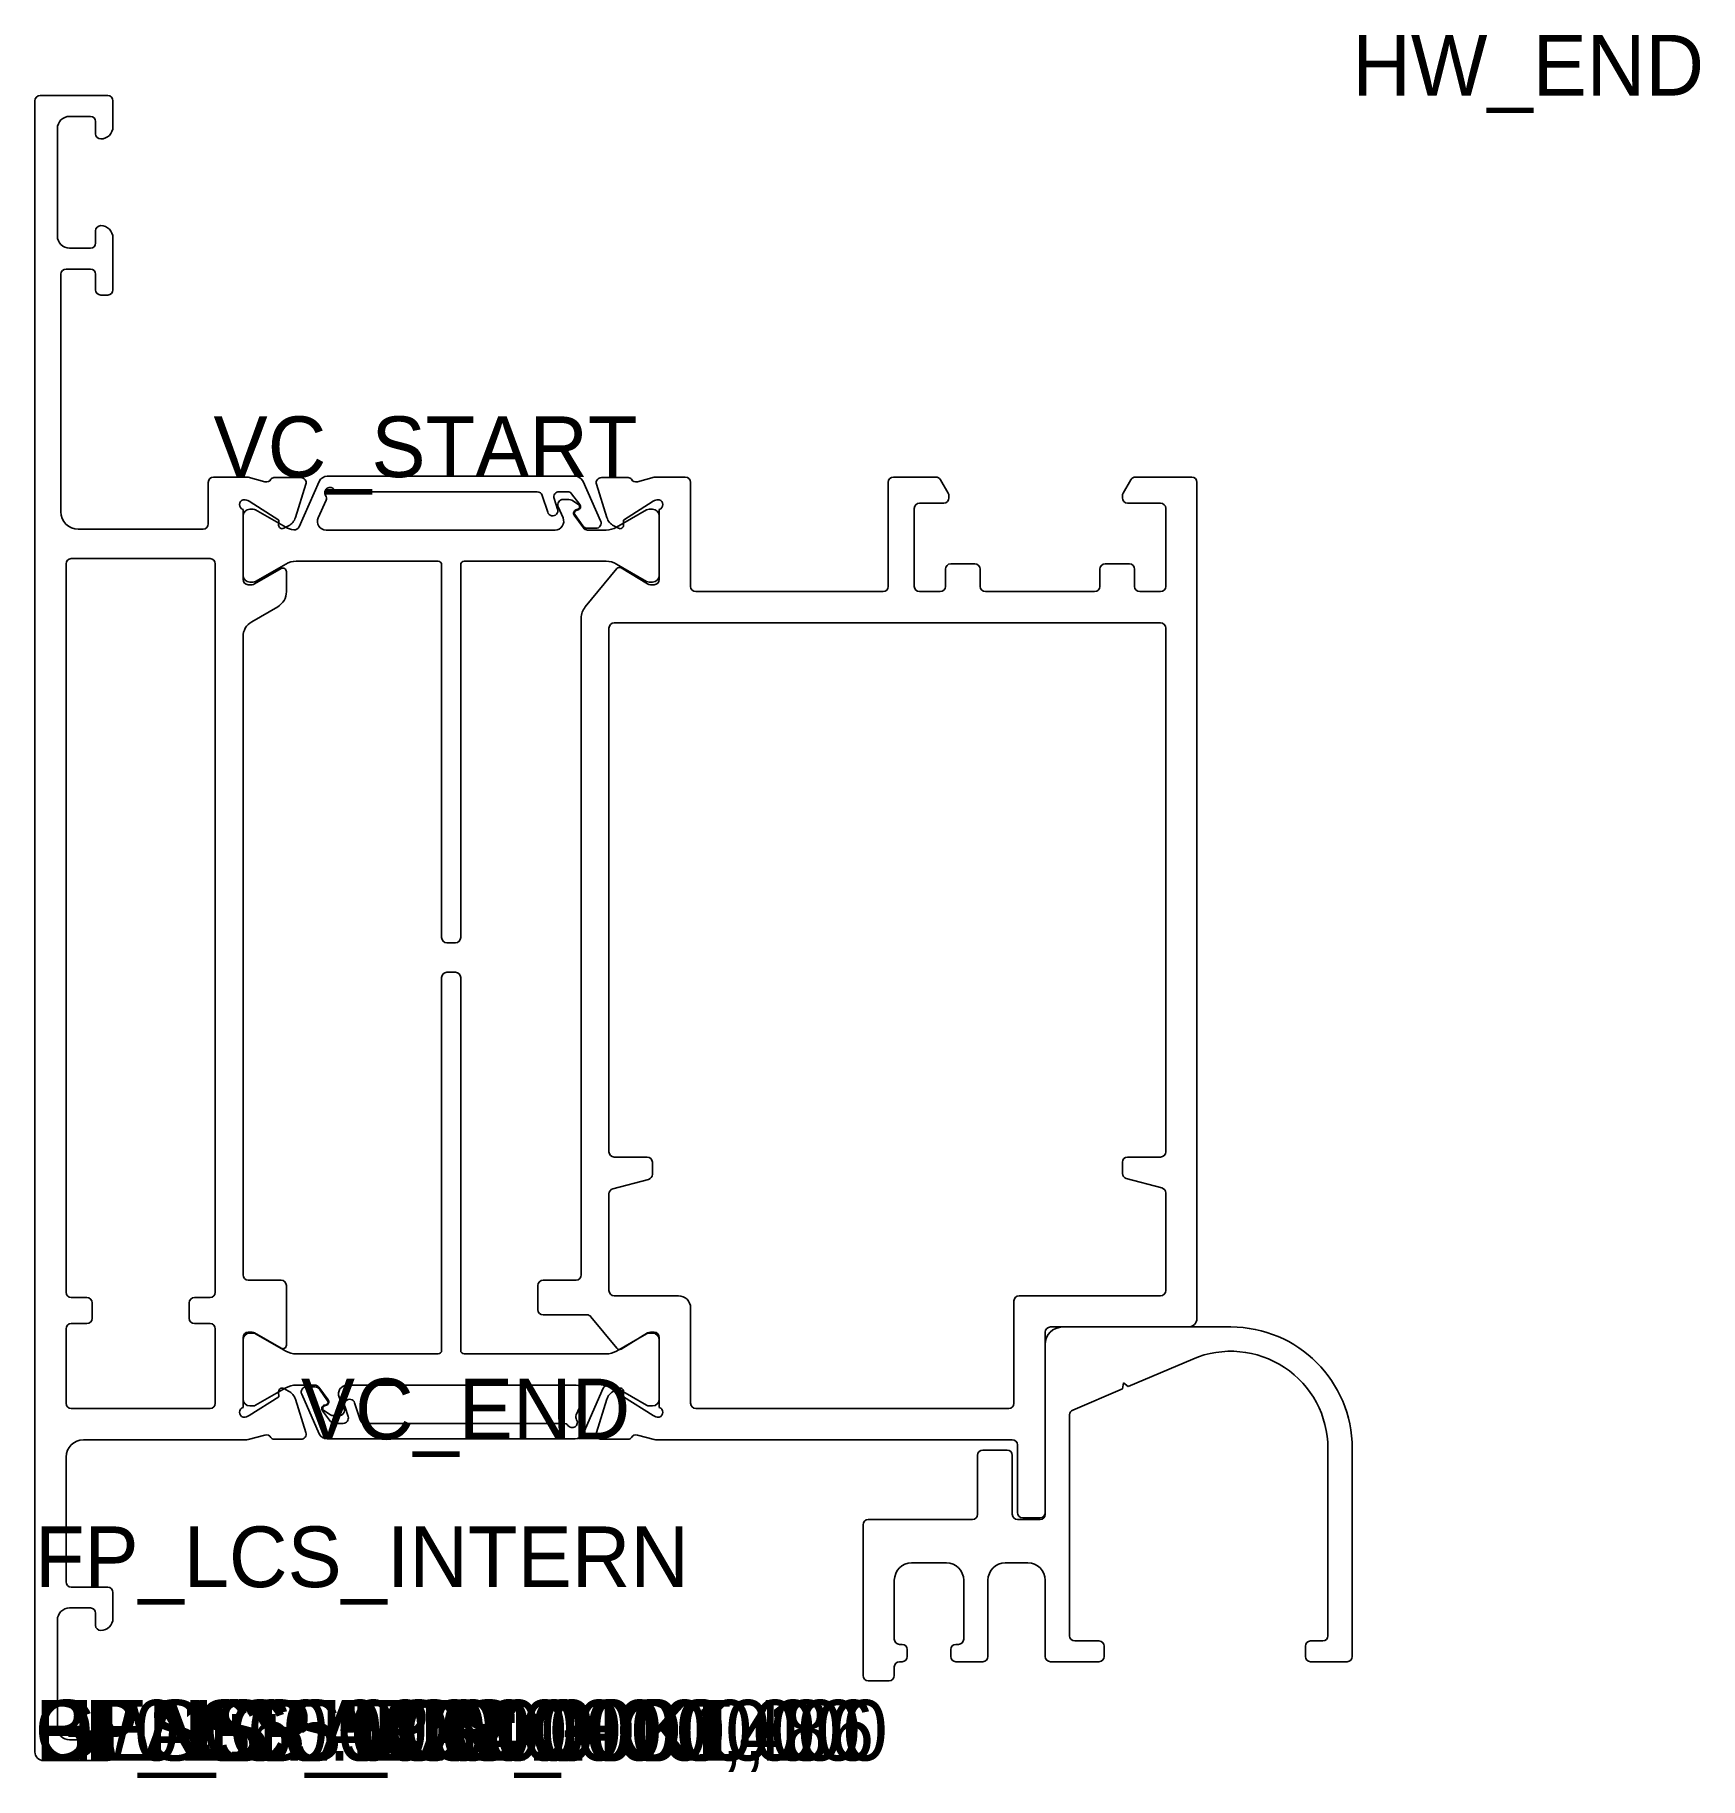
# Model space of a CAD drawing. Header units: metres. Extents: x 0 to 96, y -1 to 99.
import ezdxf

# ---------------------------------------------------------------- set-up
doc = ezdxf.new("R2010")
doc.units = ezdxf.units.M

msp = doc.modelspace()

# ---------------------------------------------------------------- linework, layer by layer
for p, q in [((0, 0.5), (0, 95.699973)), ((0.3, 95.999973), (4.2, 95.999973)), ((4.5, 95.699973), (4.5, 94.199973)), ((3.2, 94.799973), (2, 94.799973)), ((3.5, 93.799973), (3.5, 94.499973)), ((1.3, 94.099973), (1.3, 87.899973)), ((3.5, 87.499973), (3.5, 88.199973)), ((4.5, 87.799973), (4.5, 84.799973)), ((2, 87.199973), (3.2, 87.199973)), ((1.5, 85.699973), (1.5, 71.999973)), ((3.2, 85.999973), (1.8, 85.999973)), ((3.5, 84.799973), (3.5, 85.699973)), ((4.2, 84.499973), (3.8, 84.499973)), ((10, 71.299973), (10, 73.699973)), ((10.3, 73.999973), (12.222315, 73.999973)), ((12.298779, 73.990064), (12.222315, 73.999973)), ((12.298779, 73.990064), (13.260982, 73.736442)), ((13.786712, 73.975488), (15.337806, 73.975488)), ((15.624075, 73.585767), (15.022111, 71.665098)), ((16.398537, 73.753335), (15.230448, 71.129764)), ((31.145241, 74.049978), (16.855309, 74.049967)), ((32.61798, 71.471449), (31.602014, 73.753347)), ((32.978146, 71.665098), (32.376181, 73.585767)), ((32.662451, 73.975488), (34.213545, 73.975488)), ((34.739275, 73.736442), (35.701478, 73.990064)), ((35.777942, 73.999973), (35.701478, 73.990064)), ((35.777942, 73.999973), (37.500257, 73.999973)), ((37.800257, 73.699973), (37.800257, 67.698862)), ((49.200257, 67.698862), (49.200257, 73.699973)), ((49.500257, 73.999973), (51.949701, 73.999973)), ((52.209509, 73.849973), (52.660064, 73.069588)), ((62.740449, 73.069588), (63.191004, 73.849973)), ((63.450812, 73.999973), (66.700257, 73.999973)), ((67.000257, 73.699973), (67.000257, 25.499945)), ((12.038282, 72.699973), (12, 72.699973)), ((14.06789, 71.522496), (12.359793, 72.60656)), ((16.333621, 71.653174), (16.785418, 72.667927)), ((17.507993, 73.157317), (28.966179, 73.15807)), ((29.251782, 72.949952), (29.565632, 71.974467)), ((30.136507, 72.159132), (29.939624, 72.764515)), ((30.225092, 73.157298), (30.709286, 73.157014)), ((30.792388, 72.711086), (30.454455, 72.711029)), ((30.947044, 73.039737), (31.417306, 72.427384)), ((31.339522, 72.417664), (30.953907, 72.663925)), ((35.640464, 72.60656), (33.932367, 71.522496)), ((36.000257, 72.699973), (35.961975, 72.699973)), ((52.400257, 72.499973), (51.000257, 72.499973)), ((52.700257, 72.919588), (52.700257, 72.799973)), ((62.700257, 72.799973), (62.700257, 72.919588)), ((64.900257, 72.499973), (63.000257, 72.499973)), ((12, 72.134287), (12, 68.099973)), ((12.000098, 71.749806), (12.000098, 68.349806)), ((12.579712, 72.149806), (12.400098, 72.149806)), ((14.460066, 71.110579), (12.729714, 72.109613)), ((14.055793, 71.234075), (14.06789, 71.522496)), ((30.178165, 72.294257), (30.452755, 71.644437)), ((31.625596, 71.073967), (31.096846, 71.804793)), ((31.124883, 71.849914), (31.591724, 71.183253)), ((31.195151, 72.111601), (31.306587, 72.149064)), ((31.317587, 72.11444), (31.203574, 72.079302)), ((35.270837, 72.109624), (33.540484, 71.110591)), ((33.932367, 71.522496), (33.944464, 71.234075)), ((35.600453, 72.149817), (35.420839, 72.149817)), ((36.000257, 68.099973), (36.000257, 72.134287)), ((36.000453, 68.349817), (36.000453, 71.749817)), ((50.700257, 72.199973), (50.700257, 67.698862)), ((65.200257, 67.698862), (65.200257, 72.199973)), ((2.5, 70.999973), (9.7, 70.999973)), ((14.629341, 71.195379), (14.348271, 71.04845)), ((29.992187, 70.949817), (16.790394, 70.949806)), ((31.833964, 71.055356), (32.340418, 71.049449)), ((32.940478, 70.949817), (31.868653, 70.949817)), ((33.651986, 71.04845), (33.370915, 71.195379)), ((1.8, 68.999973), (1.8, 26.999973)), ((10.1, 69.299973), (2.1, 69.299973)), ((10.4, 26.999973), (10.4, 68.999973)), ((12.669615, 67.840165), (14.2, 68.723733)), ((12.729713, 67.989998), (14.460098, 68.989036)), ((14.5, 68.550528), (14.5, 67.395827)), ((15.060096, 69.149806), (23.250275, 69.149818)), ((23.450275, 68.949818), (23.450275, 47.449817)), ((24.550275, 47.449817), (24.550275, 68.949818)), ((24.750275, 69.149818), (32.940453, 69.149817)), ((31.734212, 66.518632), (33.547048, 68.729085)), ((33.540453, 68.989048), (35.270838, 67.99001)), ((33.800257, 68.773733), (35.328404, 67.843702)), ((52.500257, 67.698862), (52.500257, 68.700373)), ((52.800257, 69.000373), (54.200257, 69.000373)), ((54.500257, 68.700373), (54.500257, 67.698862)), ((61.400257, 67.698862), (61.400257, 68.700373)), ((61.700257, 69.000373), (63.100257, 69.000373)), ((63.400257, 68.700373), (63.400257, 67.698862)), ((12.3, 67.799973), (12.519615, 67.799973)), ((12.400098, 67.949806), (12.579713, 67.949806)), ((35.420838, 67.949817), (35.600453, 67.949817)), ((35.48437, 67.799973), (35.700257, 67.799973)), ((38.100257, 67.398862), (48.900257, 67.398862)), ((51.000257, 67.398862), (52.200257, 67.398862)), ((54.800257, 67.398862), (61.100257, 67.398862)), ((63.700257, 67.398862), (64.900257, 67.398862)), ((14, 66.529802), (12.5, 65.663777)), ((31.500257, 27.999973), (31.500257, 65.875844)), ((64.900257, 65.598862), (33.400257, 65.598862)), ((12, 64.797751), (12, 27.999973)), ((33.100257, 65.298862), (33.100257, 35.098862)), ((65.200257, 35.098862), (65.200257, 65.298862)), ((23.750275, 47.149817), (24.250275, 47.149817)), ((24.250178, 45.450122), (23.750178, 45.450122)), ((23.450178, 45.150122), (23.450178, 23.650121)), ((24.550178, 23.650121), (24.550178, 45.150122)), ((33.400257, 34.798862), (35.300257, 34.798862)), ((35.600257, 34.498862), (35.600257, 33.802265)), ((62.700257, 33.855855), (62.700257, 34.498862)), ((63.000257, 34.798862), (64.900257, 34.798862)), ((35.377902, 33.512487), (33.322611, 32.961774)), ((64.977902, 33.015363), (62.922611, 33.566077)), ((33.100257, 32.671996), (33.100257, 27.101083)), ((65.200257, 27.099945), (65.200257, 32.725586)), ((12.3, 27.699973), (14.2, 27.699973)), ((14.5, 27.399973), (14.5, 23.949417)), ((29.000257, 25.999973), (29.000257, 27.399973)), ((29.300257, 27.699973), (31.200257, 27.699973)), ((2.1, 26.699973), (3, 26.699973)), ((3.3, 26.399973), (3.3, 25.499973)), ((8.9, 25.499973), (8.9, 26.399973)), ((9.2, 26.699973), (10.1, 26.699973)), ((33.400257, 26.801083), (37.104916, 26.801083)), ((56.450257, 20.599973), (56.450257, 26.499945)), ((56.750257, 26.799945), (64.900257, 26.799945)), ((3, 25.199973), (2.1, 25.199973)), ((10.1, 25.199973), (9.2, 25.199973)), ((31.830393, 25.699973), (29.300257, 25.699973)), ((33.547048, 23.77086), (32.060206, 25.592809)), ((37.804916, 26.101083), (37.804916, 20.599973)), ((1.8, 24.899973), (1.8, 20.6)), ((10.4, 20.6), (10.4, 24.899973)), ((12, 24.399973), (12, 20.365658)), ((12, 24.250122), (12, 20.850122)), ((12.519615, 24.699973), (12.3, 24.699973)), ((12.579615, 24.650122), (12.4, 24.650122)), ((14.2, 23.776212), (12.669615, 24.65978)), ((14.46, 23.610891), (12.729615, 24.609929)), ((35.27074, 24.609941), (33.540355, 23.610903)), ((35.328404, 24.656243), (33.800257, 23.726212)), ((35.600355, 24.650133), (35.42074, 24.650133)), ((35.700257, 24.699973), (35.48437, 24.699973)), ((36.000257, 24.299973), (36.000257, 24.399973)), ((36.000257, 20.365658), (36.000257, 24.299973)), ((36.000355, 20.850133), (36.000355, 24.250133)), ((58.250257, 24.699945), (58.250257, 14.299945)), ((66.500257, 24.999945), (58.550257, 24.999945)), ((59.250257, 24.999945), (68.950257, 24.999945)), ((23.250178, 23.450121), (15.06, 23.450122)), ((32.940357, 23.450133), (24.750178, 23.450121)), ((58.250257, 14.199945), (58.250257, 23.999945)), ((66.762162, 23.154772), (63.03146, 21.571183)), ((12.729616, 20.490315), (14.459969, 21.489349)), ((14.06789, 20.977449), (14.055793, 21.26587)), ((14.348271, 21.451495), (14.629341, 21.304566)), ((15.059975, 21.650122), (16.131801, 21.650122)), ((15.382473, 21.12849), (16.398439, 18.846593)), ((16.166489, 21.544583), (15.660036, 21.55049)), ((16.374857, 21.525973), (16.903608, 20.795146)), ((16.875571, 20.750025), (16.408729, 21.416686)), ((18.008266, 21.650122), (31.210059, 21.650133)), ((31.601917, 18.846604), (32.770006, 21.470175)), ((33.370915, 21.304566), (33.651986, 21.451495)), ((33.540387, 21.48936), (35.27074, 20.490327)), ((33.944464, 21.26587), (33.932367, 20.977449)), ((62.712588, 21.43583), (59.833037, 20.213533)), ((62.754804, 21.779658), (62.712588, 21.43583)), ((63.03146, 21.571183), (62.754804, 21.779658)), ((2.1, 20.3), (10.1, 20.3)), ((12.359793, 19.893385), (14.06789, 20.977449)), ((12.4, 20.450122), (12.579614, 20.450122)), ((15.022111, 20.834847), (15.624075, 18.914178)), ((17.053409, 19.560202), (16.583147, 20.172555)), ((16.660931, 20.182275), (17.046546, 19.936014)), ((16.682866, 20.485499), (16.796879, 20.520637)), ((16.805302, 20.488339), (16.693867, 20.450876)), ((17.822288, 20.305682), (17.547698, 20.955503)), ((17.863947, 20.440807), (18.060829, 19.835424)), ((18.748672, 19.649987), (18.434821, 20.625472)), ((31.666832, 20.946765), (31.215035, 19.932012)), ((32.376181, 18.914178), (32.978146, 20.834847)), ((33.932367, 20.977449), (35.640464, 19.893385)), ((35.420741, 20.450133), (35.600355, 20.450133)), ((38.104916, 20.299973), (56.150257, 20.299973)), ((12, 19.799973), (12.038282, 19.799973)), ((17.208065, 19.888854), (17.545998, 19.88891)), ((17.775361, 19.442642), (17.291167, 19.442925)), ((30.49246, 19.442622), (19.034274, 19.44187)), ((35.961975, 19.799973), (36.000257, 19.799973)), ((59.650257, 19.937382), (59.650257, 7.199945)), ((12.222315, 18.499973), (2.8, 18.499973)), ((12.222315, 18.499973), (12.298779, 18.509881)), ((13.260982, 18.763503), (12.298779, 18.509881)), ((15.337806, 18.524457), (13.786712, 18.524457)), ((16.855212, 18.549961), (31.145144, 18.549973)), ((34.213545, 18.524457), (32.662451, 18.524457)), ((35.701478, 18.509881), (34.739275, 18.763503)), ((35.701478, 18.509881), (35.777942, 18.499973)), ((56.350257, 18.499973), (35.777942, 18.499973)), ((56.650257, 14.299945), (56.650257, 18.199973)), ((1.8, 17.499973), (1.8, 10.3)), ((54.350257, 14.199945), (54.350257, 17.599945)), ((54.650257, 17.899945), (56.050257, 17.899945)), ((56.350257, 17.599945), (56.350257, 14.199945)), ((74.550257, 7.199945), (74.550257, 17.999945)), ((75.950257, 17.999945), (75.950257, 5.999945)), ((47.750257, 4.899945), (47.750257, 13.599945)), ((48.050257, 13.899945), (54.050257, 13.899945)), ((56.650257, 13.899945), (57.950257, 13.899945)), ((57.950257, 13.999945), (56.950257, 13.999945)), ((52.550257, 11.399945), (50.550257, 11.399945)), ((57.250257, 11.399945), (55.950257, 11.399945)), ((49.550257, 10.399945), (49.550257, 6.999945)), ((53.550257, 6.999945), (53.550257, 10.399945)), ((54.950257, 10.399945), (54.950257, 5.999945)), ((58.250257, 5.999945), (58.250257, 10.399945)), ((2.1, 10), (4.2, 10)), ((4.5, 9.7), (4.5, 8.2)), ((1.3, 8.1), (1.3, 1.9)), ((3.2, 8.8), (2, 8.8)), ((3.5, 7.8), (3.5, 8.5)), ((49.850257, 6.699945), (50.000257, 6.699945)), ((50.300257, 6.399945), (50.300257, 5.999945)), ((52.800257, 5.999945), (52.800257, 6.399945)), ((53.100257, 6.699945), (53.250257, 6.699945)), ((59.950257, 6.899945), (61.350257, 6.899945)), ((61.650257, 6.599945), (61.650257, 5.999945)), ((73.250257, 5.999945), (73.250257, 6.599945)), ((73.550257, 6.899945), (74.250257, 6.899945)), ((49.550257, 5.399945), (49.550257, 4.899945)), ((50.000257, 5.699945), (49.850257, 5.699945)), ((54.650257, 5.699945), (53.100257, 5.699945)), ((61.350257, 5.699945), (58.550257, 5.699945)), ((75.650257, 5.699945), (73.550257, 5.699945)), ((49.250257, 4.599945), (48.050257, 4.599945)), ((3.5, 1.5), (3.5, 2.2)), ((2, 1.2), (3.2, 1.2)), ((4.5, 1.8), (4.5, 0.3)), ((4.2, 0), (0.5, 0))]:
    msp.add_line(p, q)
for centre, radius, start, end in [((0.3, 95.699973), 0.3, 90, 180), ((4.2, 95.699973), 0.3, 360, 90), ((2, 94.099973), 0.7, 90, 180), ((3.2, 94.499973), 0.3, 360, 90), ((3.8, 93.799973), 0.3, 180, 270), ((3.8, 94.199973), 0.7, 270, 360), ((3.8, 88.199973), 0.3, 90, 180), ((3.8, 87.799973), 0.7, 360, 90), ((2, 87.899973), 0.7, 180, 270), ((3.2, 87.499973), 0.3, 270, 360), ((1.8, 85.699973), 0.3, 90, 180), ((3.2, 85.699973), 0.3, 360, 90), ((3.8, 84.799973), 0.3, 180, 270), ((4.2, 84.799973), 0.3, 270, 360), ((10.3, 73.699973), 0.3, 90, 180), ((13.350703, 74.022711), 0.3, 252.598279, 330.367342), ((13.78531, 73.775492), 0.2, 90, 150.367342), ((15.337806, 73.675488), 0.3, 342.598279, 90), ((16.855309, 73.549967), 0.5, 90, 156), ((17.019818, 73.108483), 0.3, 35.548433, 212.065684), ((31.145242, 73.549978), 0.5, 24, 90), ((32.662451, 73.675488), 0.3, 90, 197.401721), ((34.214947, 73.775492), 0.2, 29.632658, 90), ((34.649554, 74.022711), 0.3, 209.632658, 287.401721), ((37.500257, 73.699973), 0.3, 360, 90), ((49.500257, 73.699973), 0.3, 90, 180), ((51.949701, 73.699973), 0.3, 30, 90), ((63.450812, 73.699973), 0.3, 90, 150), ((66.700257, 73.699973), 0.3, 360, 90), ((66.700257, 73.699973), 0.3, 360, 90), ((66.700257, 73.699973), 0.3, 360, 90), ((12.1, 72.41713), 0.3, 109.471221, 250.528779), ((12.038282, 72.099973), 0.6, 57.598279, 90), ((16.511354, 72.789948), 0.3, 336, 32.065684), ((17.507993, 73.457317), 0.3, 215.548433, 270), ((28.966199, 72.85807), 0.3, 17.834934, 90), ((30.224916, 72.857298), 0.3, 90, 198.015506), ((30.454506, 72.411029), 0.3, 90, 202.907135), ((30.709111, 72.857014), 0.3, 37.522757, 90), ((30.792438, 72.411086), 0.3, 57.436866, 90), ((31.258788, 72.291244), 0.15, 288.581915, 57.436866), ((31.258684, 72.305569), 0.2, 287.128706, 37.522757), ((35.961975, 72.099973), 0.6, 90, 122.401721), ((35.900257, 72.41713), 0.3, 289.471221, 70.528779), ((51.000257, 72.199973), 0.3, 90, 180), ((52.400257, 72.799973), 0.3, 270, 360), ((52.400257, 72.919588), 0.3, 360, 30), ((63.000257, 72.919588), 0.3, 150, 180), ((63.000257, 72.799973), 0.3, 180, 270), ((64.900257, 72.199973), 0.3, 360, 90), ((2.5, 71.999973), 1, 180, 270), ((12.400098, 71.749806), 0.4, 90, 180), ((12.579712, 71.849806), 0.3, 59.999655, 90), ((14.258726, 71.904353), 0.8, 297.598279, 342.598279), ((16.790394, 71.449806), 0.5, 156, 270), ((29.851215, 72.06635), 0.3, 197.834934, 18.015506), ((29.992187, 71.449817), 0.5, 270, 22.907135), ((31.258883, 71.922027), 0.2, 108.581915, 215.885612), ((31.247752, 71.935955), 0.15, 107.128706, 215.002354), ((32.343917, 71.349428), 0.3, 270, 24), ((33.741531, 71.904353), 0.8, 197.401721, 242.401721), ((35.420839, 71.849817), 0.3, 90, 120.000345), ((35.600453, 71.749817), 0.4, 360, 90), ((9.7, 71.299973), 0.3, 270, 360), ((14.255617, 71.225694), 0.2, 180, 297.598279), ((15.060073, 72.149806), 1.2, 239.999655, 263.495163), ((14.958114, 71.2556), 0.3, 263.495163, 335.2), ((31.837463, 71.355336), 0.3, 215.002354, 270), ((31.868653, 71.249817), 0.3, 215.885612, 270), ((32.940478, 72.149817), 1.2, 270, 300.000345), ((33.74464, 71.225694), 0.2, 242.401721, 360), ((2.1, 68.999973), 0.3, 90, 180), ((10.1, 68.999973), 0.3, 360, 90), ((12.400098, 68.349806), 0.4, 180, 270), ((14.3, 68.550528), 0.2, 360, 120), ((15.060098, 67.949806), 1.2, 90, 120), ((23.250275, 68.949818), 0.2, 360, 90), ((24.750275, 68.949818), 0.2, 90, 180), ((32.940453, 67.949817), 1.2, 60, 90), ((33.700257, 68.600528), 0.2, 60, 140), ((35.600453, 68.349817), 0.4, 270, 360), ((52.800257, 68.700373), 0.3, 90, 180), ((54.200257, 68.700373), 0.3, 360, 90), ((61.700257, 68.700373), 0.3, 90, 180), ((63.100257, 68.700373), 0.3, 360, 90), ((12.3, 68.099973), 0.3, 180, 270), ((12.519615, 68.099973), 0.3, 270, 300), ((12.579713, 68.249806), 0.3, 270, 300), ((13.5, 67.395827), 1, 300, 360), ((35.420838, 68.249817), 0.3, 240, 270), ((35.48437, 68.099973), 0.3, 238.675295, 270), ((35.700257, 68.099973), 0.3, 270, 360), ((38.100257, 67.698862), 0.3, 180, 270), ((48.900257, 67.698862), 0.3, 270, 360), ((51.000257, 67.698862), 0.3, 180, 270), ((52.200257, 67.698862), 0.3, 270, 360), ((54.800257, 67.698862), 0.3, 180, 270), ((61.100257, 67.698862), 0.3, 270, 360), ((63.700257, 67.698862), 0.3, 180, 270), ((64.900257, 67.698862), 0.3, 270, 360), ((32.500257, 65.875844), 1, 140, 180), ((13, 64.797751), 1, 120, 180), ((33.400257, 65.298862), 0.3, 90, 180), ((64.900257, 65.298862), 0.3, 360, 90), ((23.750275, 47.449817), 0.3, 180, 270), ((24.250275, 47.449817), 0.3, 270, 360), ((23.750178, 45.150122), 0.3, 90, 180), ((24.250178, 45.150122), 0.3, 360, 90), ((33.400257, 35.098862), 0.3, 180, 270), ((35.300257, 34.498862), 0.3, 360, 90), ((63.000257, 34.498862), 0.3, 90, 180), ((64.900257, 35.098862), 0.3, 270, 360), ((35.300257, 33.802265), 0.3, 285, 360), ((63.000257, 33.855855), 0.3, 180, 255), ((33.400257, 32.671996), 0.3, 105, 180), ((64.900257, 32.725586), 0.3, 360, 75), ((12.3, 27.999973), 0.3, 180, 270), ((14.2, 27.399973), 0.3, 360, 90), ((29.300257, 27.399973), 0.3, 90, 180), ((31.200257, 27.999973), 0.3, 270, 360), ((2.1, 26.999973), 0.3, 180, 270), ((3, 26.399973), 0.3, 360, 90), ((9.2, 26.399973), 0.3, 90, 180), ((10.1, 26.999973), 0.3, 270, 360), ((33.400257, 27.101083), 0.3, 180, 270), ((37.104916, 26.101083), 0.7, 360, 90), ((56.750257, 26.499945), 0.3, 90, 180), ((64.900257, 27.099945), 0.3, 270, 360), ((2.1, 24.899973), 0.3, 90, 180), ((3, 25.499973), 0.3, 270, 360), ((9.2, 25.499973), 0.3, 180, 270), ((10.1, 24.899973), 0.3, 360, 90), ((29.300257, 25.999973), 0.3, 180, 270), ((31.830393, 25.399973), 0.3, 40, 90), ((66.500257, 25.499945), 0.5, 270, 360), ((12.3, 24.399973), 0.3, 90, 180), ((12.4, 24.250122), 0.4, 90, 180), ((12.519615, 24.399973), 0.3, 60, 90), ((12.579615, 24.350122), 0.3, 60, 90), ((35.42074, 24.350133), 0.3, 90, 120), ((35.48437, 24.399973), 0.3, 90, 121.324705), ((35.600355, 24.250133), 0.4, 360, 90), ((35.700257, 24.399973), 0.3, 360, 90), ((58.550257, 24.699945), 0.3, 90, 180), ((59.250257, 23.999945), 1, 90, 180), ((68.950257, 17.999945), 7, 360, 90), ((14.3, 23.949417), 0.2, 240, 360), ((15.06, 24.650122), 1.2, 240, 270), ((23.250178, 23.650121), 0.2, 270, 360), ((24.750178, 23.650121), 0.2, 180, 270), ((32.940355, 24.650133), 1.2, 270, 300), ((33.700257, 23.899417), 0.2, 220, 300), ((68.950257, 17.999945), 5.6, 360, 113), ((14.255617, 21.274251), 0.2, 62.401721, 180), ((15.059975, 20.450122), 1.2, 90, 120.000345), ((14.258726, 20.595592), 0.8, 17.401721, 62.401721), ((15.656536, 21.250511), 0.3, 90, 204), ((16.131801, 21.350122), 0.3, 35.885612, 90), ((16.16299, 21.244603), 0.3, 35.002354, 90), ((18.008267, 21.150122), 0.5, 90, 202.907135), ((31.210059, 21.150133), 0.5, 336, 90), ((33.042339, 21.344339), 0.3, 83.495163, 155.2), ((33.741531, 20.595592), 0.8, 117.598279, 162.598279), ((32.940381, 20.450133), 1.2, 59.999655, 83.495163), ((33.74464, 21.274251), 0.2, 360, 117.598279), ((2.1, 20.6), 0.3, 180, 270), ((10.1, 20.6), 0.3, 270, 360), ((12.1, 20.082815), 0.3, 109.471221, 250.528779), ((12.4, 20.850122), 0.4, 180, 270), ((12.579614, 20.750122), 0.3, 270, 300.000345), ((16.74177, 20.29437), 0.2, 107.128706, 217.522757), ((16.741666, 20.308695), 0.15, 108.581915, 237.436866), ((16.752701, 20.663984), 0.15, 287.128706, 35.002354), ((16.74157, 20.677912), 0.2, 288.581915, 35.885612), ((17.545947, 20.18891), 0.3, 270, 22.907135), ((18.149238, 20.53359), 0.3, 17.834934, 198.015506), ((35.420741, 20.750133), 0.3, 239.999655, 270), ((35.600355, 20.850133), 0.4, 270, 360), ((35.900257, 20.082815), 0.3, 289.471221, 70.528779), ((38.104916, 20.599973), 0.3, 180, 270), ((56.150257, 20.599973), 0.3, 270, 360), ((59.950257, 19.937382), 0.3, 113.000001, 180), ((12.038282, 20.399973), 0.6, 270, 302.401721), ((17.208015, 20.188854), 0.3, 237.436866, 270), ((17.291342, 19.742925), 0.3, 217.522757, 270), ((17.775537, 19.742642), 0.3, 270, 18.015506), ((19.034254, 19.74187), 0.3, 197.834934, 270), ((30.49246, 19.142622), 0.3, 35.548433, 90), ((30.980635, 19.491457), 0.3, 215.548433, 32.065684), ((31.489099, 19.809991), 0.3, 156, 212.065684), ((35.961975, 20.399973), 0.6, 237.598279, 270), ((2.8, 17.499973), 1, 90, 180), ((13.350703, 18.477234), 0.3, 29.632658, 107.401721), ((13.78531, 18.724453), 0.2, 209.632658, 270), ((15.337806, 18.824457), 0.3, 270, 17.401721), ((16.855212, 19.049961), 0.5, 204, 270), ((31.145144, 19.049973), 0.5, 270, 336), ((32.662451, 18.824457), 0.3, 162.598279, 270), ((34.214947, 18.724453), 0.2, 270, 330.367342), ((34.649554, 18.477234), 0.3, 72.598279, 150.367342), ((56.350257, 18.199973), 0.3, 360, 90), ((54.650257, 17.599945), 0.3, 90, 180), ((56.050257, 17.599945), 0.3, 360, 90), ((54.050257, 14.199945), 0.3, 270, 360), ((56.650257, 14.199945), 0.3, 180, 270), ((56.950257, 14.299945), 0.3, 180, 270), ((57.950257, 14.299945), 0.3, 270, 360), ((57.950257, 14.199945), 0.3, 270, 360), ((48.050257, 13.599945), 0.3, 90, 180), ((50.550257, 10.399945), 1, 90, 180), ((52.550257, 10.399945), 1, 360, 90), ((55.950257, 10.399945), 1, 90, 180), ((57.250257, 10.399945), 1, 360, 90), ((2.1, 10.3), 0.3, 180, 270), ((4.2, 9.7), 0.3, 360, 90), ((2, 8.1), 0.7, 90, 180), ((3.2, 8.5), 0.3, 360, 90), ((3.8, 8.2), 0.7, 270, 360), ((3.8, 7.8), 0.3, 180, 270), ((59.950257, 7.199945), 0.3, 180, 270), ((74.250257, 7.199945), 0.3, 270, 360), ((49.850257, 6.999945), 0.3, 180, 270), ((50.000257, 6.399945), 0.3, 360, 90), ((53.100257, 6.399945), 0.3, 90, 180), ((53.250257, 6.999945), 0.3, 270, 360), ((61.350257, 6.599945), 0.3, 360, 90), ((73.550257, 6.599945), 0.3, 90, 180), ((49.850257, 5.399945), 0.3, 90, 180), ((50.000257, 5.999945), 0.3, 270, 360), ((53.100257, 5.999945), 0.3, 180, 270), ((54.650257, 5.999945), 0.3, 270, 360), ((58.550257, 5.999945), 0.3, 180, 270), ((61.350257, 5.999945), 0.3, 270, 360), ((73.550257, 5.999945), 0.3, 180, 270), ((75.650257, 5.999945), 0.3, 270, 360), ((48.050257, 4.899945), 0.3, 180, 270), ((49.250257, 4.899945), 0.3, 270, 360), ((3.8, 2.2), 0.3, 90, 180), ((3.8, 1.8), 0.7, 360, 90), ((2, 1.9), 0.7, 180, 270), ((3.2, 1.5), 0.3, 270, 360), ((0.5, 0.5), 0.5, 180, 270), ((4.2, 0.3), 0.3, 270, 360)]:
    msp.add_arc(centre, radius, start, end)

# ---------------------------------------------------------------- texts
for tag, p in [('HW_END', (75.950257, 95.999973)), ('VC_START', (10.3, 73.999973)), ('VC_END', (15.337806, 18.524457)), ('FP_LCS_INTERN', (0, 10)), ('GLASS_MIN:0.000000', (0, 0)), ('GLASS_MAX:0.000000', (0, 0)), ('DENS:0.000000', (0, 0)), ('DESC:U51340 - K1486', (0, 0)), ('BL01:6500.000000,,1', (0, 0)), ('HW_START', (0, 0)), ('FP_LCS_ORIG', (0, 0)), ('FP_LCS_HOT', (10, 0))]:
    msp.add_attdef(tag, p, '', height=3.5)

doc.saveas('drawing.dxf')
